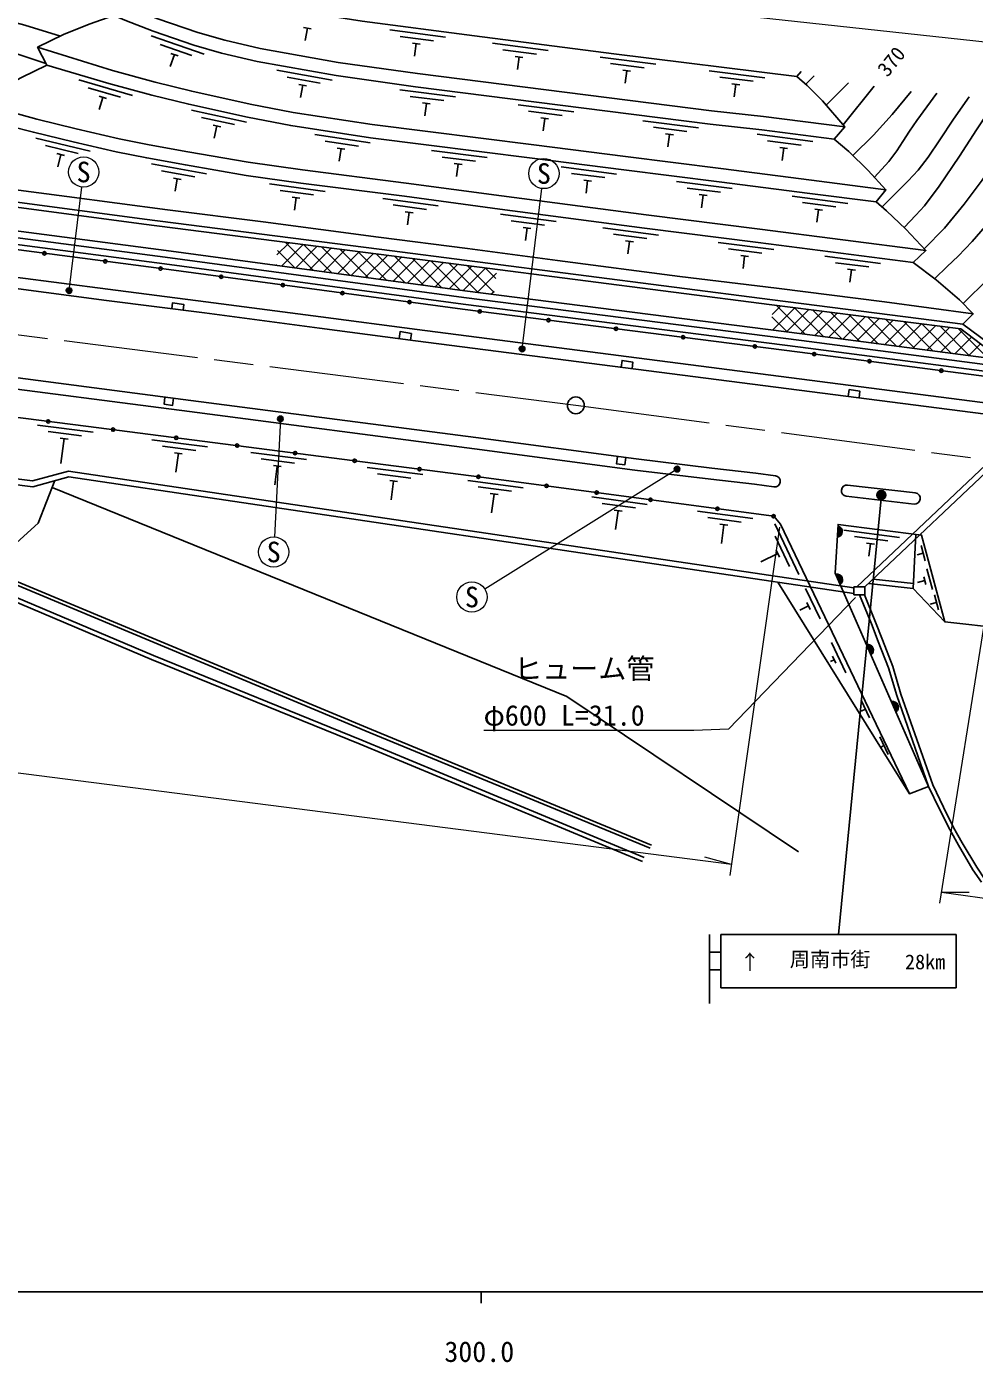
# Model space of a CAD drawing. Units: millimetres at full size, sheet at 1:1000; details may follow other scales. Extents: x 40000 to 680000, y 20000 to 380000.
# Drawn here: x 327478 to 411993, y 198715 to 317810 of the extents above; entities that cross this region are included whole.
import ezdxf
from ezdxf.enums import TextEntityAlignment as Align

# ---------------------------------------------------------------- set-up
doc = ezdxf.new("R2010")
doc.units = ezdxf.units.MM
doc.header["$LTSCALE"] = 1000
doc.linetypes.add('CHAIN', pattern=[18.5, 12, -1.5, 3.5, -1.5])
for name, color, linetype, lineweight in [('M-BGD', 7, 'Continuous', 25), ('M-BGD-HTXT', 7, 'Continuous', 13), ('M-BMK', 2, 'CHAIN', 13), ('M-BMK-SRVR', 3, 'Continuous', 25), ('M-STR-HTXT', 7, 'Continuous', 13), ('M-STR-STRC', 7, 'Continuous', 25), ('M-TTL-BAND', 7, 'Continuous', 25)]:
    doc.layers.add(name, color=color, linetype=linetype, lineweight=lineweight)
doc.styles.add('ＭＳ ゴシック', font='')
doc.styles.get('ＭＳ ゴシック').set_extended_font_data('MS Gothic')
pattern_1 = [(45, (-0, -0), (-707.1068, 707.1068), []), (135, (-0, -0), (-707.1068, -707.1068), [])]

msp = doc.modelspace()

# ---------------------------------------------------------------- hatches: boundary and pattern name
at = {"layer": 'M-BGD'}
h = msp.add_hatch(dxfattribs=at)
h.set_pattern_fill('USER', color=256, style=0, pattern_type=2)
h.set_pattern_definition(pattern_1)
h.paths.add_polyline_path([(358844, 297527), (349954, 298669), (349679, 296528), (366551, 294255), (369134, 293926), (369422, 296167)])
h = msp.add_hatch(dxfattribs=at)
h.set_pattern_fill('USER', color=256, style=0, pattern_type=2)
h.set_pattern_definition(pattern_1)
h.paths.add_polyline_path([(410782, 290858), (394082, 292998), (393799, 290791), (396654, 290428), (410079, 288668), (414426, 288105)])
for points in [[(399837, 273282, -0.82183), (399780, 272293)], [(400030, 268079, 0.82183), (399633, 268986)], [(402781, 261799, 0.82183), (402383, 262707)], [(404608, 257626, -0.82183), (405006, 256718)]]:
    msp.add_hatch(color=256, dxfattribs=at).paths.add_polyline_path(points)
at = {"layer": 'M-STR-STRC'}
for points in [[(331471, 294400, -0.41421), (331371, 294061, -0.41421), (331032, 294161, -1)], [(371880, 289196, -0.41421), (371780, 288857, -0.41421), (371441, 288957, -1)], [(350322, 282966, -0.41421), (350222, 282627, -0.41421), (349883, 282726, -1)], [(385700, 278479, -0.41421), (385600, 278140, -0.41421), (385261, 278240, -1)], [(403367, 275827, -1), (404042, 276256, -0.41421), (403919, 275704, -0.41421)]]:
    msp.add_hatch(color=256, dxfattribs=at).paths.add_polyline_path(points)

# ---------------------------------------------------------------- linework, layer by layer
at = {"layer": 'M-BGD'}
for p, q in [((343308, 315357), (338580, 316983)), ((352861, 317629), (352172, 317751)), ((352517, 317690), (352320, 316582)), ((364817, 316878), (359859, 317520)), ((363768, 316560), (360792, 316946)), ((342216, 315256), (339379, 316232)), ((362569, 316262), (361875, 316352)), ((362222, 316307), (362078, 315191)), ((373982, 315692), (369024, 316334)), ((372933, 315374), (369958, 315759)), ((340651, 315319), (340285, 314255)), ((340982, 315205), (340320, 315433)), ((371735, 315075), (371040, 315165)), ((371388, 315120), (371243, 314005)), ((383583, 314471), (378621, 315085)), ((382535, 314147), (379558, 314516)), ((354721, 313054), (349799, 313933)), ((353658, 312787), (350704, 313315)), ((381339, 313842), (380644, 313928)), ((380991, 313885), (380853, 312769)), ((393314, 313266), (388352, 313880)), ((392266, 312942), (389289, 313311)), ((396171, 313366), (396542, 313827)), ((397716, 313425), (396969, 312680)), ((336919, 311678), (332117, 313073)), ((335833, 311525), (332952, 312362)), ((352446, 312546), (351757, 312669)), ((352102, 312608), (351904, 311500)), ((365717, 311546), (360757, 312171)), ((391070, 312637), (390375, 312723)), ((390722, 312680), (390584, 311563)), ((400780, 312811), (398776, 310803)), ((403070, 312522), (400291, 309063)), ((334603, 311413), (333931, 311609)), ((334267, 311511), (333953, 310431)), ((364669, 311225), (361692, 311600)), ((363472, 310922), (362777, 311010)), ((363124, 310966), (362984, 309850)), ((376271, 310215), (371310, 310841)), ((347073, 309304), (342189, 310372)), ((346000, 309078), (343070, 309719)), ((375222, 309894), (372246, 310269)), ((374025, 309591), (373330, 309679)), ((344781, 308884), (344097, 309034)), ((344439, 308959), (344199, 307860)), ((373678, 309635), (373537, 308519)), ((387400, 308785), (382441, 309426)), ((386351, 308467), (383376, 308852)), ((333151, 306709), (328291, 307884)), ((358119, 307450), (353177, 308208)), ((357062, 307157), (354097, 307612)), ((385153, 308168), (384458, 308258)), ((384805, 308213), (384661, 307098)), ((397588, 307581), (392629, 308215)), ((396539, 307261), (393563, 307642)), ((332073, 306506), (329157, 307212)), ((330850, 306339), (330169, 306504)), ((330509, 306422), (330245, 305328)), ((355857, 306887), (355166, 306993)), ((355512, 306940), (355341, 305828)), ((368549, 306134), (363588, 306761)), ((367500, 305813), (364524, 306189)), ((395341, 306961), (394647, 307050)), ((394994, 307005), (394852, 305889)), ((343524, 304689), (338604, 305576)), ((342460, 304423), (339508, 304956)), ((366303, 305511), (365608, 305599)), ((365955, 305555), (365814, 304439)), ((380095, 304674), (375135, 305302)), ((341249, 304185), (340560, 304309)), ((340904, 304247), (340705, 303140)), ((354101, 303121), (349147, 303800)), ((379047, 304353), (376070, 304730)), ((377849, 304051), (377155, 304139)), ((377502, 304095), (377361, 302979)), ((390407, 303369), (385446, 303997)), ((353049, 302811), (350077, 303218)), ((351849, 302521), (351155, 302616)), ((351502, 302569), (351349, 301454)), ((389358, 303049), (386382, 303425)), ((388161, 302746), (387466, 302834)), ((387814, 302790), (387672, 301674)), ((400700, 302060), (395741, 302699)), ((364184, 301828), (359229, 302495)), ((363133, 301515), (360160, 301916)), ((361933, 301223), (361240, 301316)), ((399651, 301742), (396675, 302125)), ((398453, 301442), (397758, 301532)), ((398105, 301487), (397962, 300371)), ((361586, 301269), (361436, 300155)), ((374699, 300430), (369742, 301080)), ((373649, 300114), (370675, 300504)), ((372450, 299817), (371756, 299908)), ((372103, 299863), (371957, 298747)), ((383832, 299233), (378874, 299883)), ((382782, 298917), (379807, 299307)), ((381583, 298620), (380889, 298711)), ((381236, 298666), (381090, 297550)), ((394104, 297930), (389144, 298562)), ((393055, 297610), (390079, 297989)), ((391857, 297309), (391163, 297397)), ((391510, 297353), (391368, 296237)), ((403634, 296708), (398675, 297343)), ((402585, 296388), (399610, 296770)), ((401387, 296088), (400693, 296177)), ((401040, 296133), (400897, 295017)), ((424015, 289175), (401510, 267851)), ((424742, 289175), (402237, 267851)), ((333411, 281661), (328451, 282289)), ((332363, 281340), (329386, 281717)), ((331165, 281038), (330471, 281126)), ((330818, 281082), (330535, 278850)), ((343602, 280346), (338643, 280985)), ((342553, 280027), (339577, 280411)), ((341354, 279728), (340660, 279818)), ((341007, 279773), (340792, 278099)), ((352425, 279209), (347466, 279848)), ((351376, 278891), (348400, 279274)), ((350178, 278591), (349483, 278681)), ((349830, 278636), (349615, 276962)), ((362796, 277873), (357837, 278512)), ((361747, 277554), (358771, 277938)), ((360549, 277255), (359854, 277344)), ((360201, 277300), (359986, 275626)), ((371768, 276694), (366812, 277357)), ((370717, 276380), (367744, 276778)), ((400694, 276934), (406734, 276233)), ((369518, 276087), (368824, 276180)), ((369171, 276133), (368947, 274461)), ((382826, 275215), (377870, 275878)), ((381775, 274902), (378801, 275299)), ((400578, 275941), (406618, 275240)), ((380575, 274608), (379882, 274701)), ((380227, 274655), (380004, 272982)), ((392252, 273955), (387296, 274618)), ((391202, 273641), (388228, 274039)), ((390002, 273348), (389308, 273441)), ((389655, 273394), (389432, 271722)), ((396353, 268958), (394195, 273468)), ((399837, 273282), (399780, 272293)), ((405327, 272277), (400367, 272911)), ((395516, 269666), (394221, 272372)), ((404278, 271957), (401302, 272338)), ((403080, 271657), (402385, 271746)), ((402733, 271701), (402590, 270585)), ((407615, 270187), (407252, 271539)), ((394462, 270825), (392940, 270096)), ((394613, 270509), (394311, 271140)), ((407433, 270863), (406890, 270717)), ((408266, 267613), (407768, 269467)), ((406202, 249415), (394478, 268284)), ((399633, 268986), (400030, 268079)), ((406553, 267716), (402548, 268146)), ((406574, 268166), (402977, 268552)), ((407582, 268423), (406922, 268246)), ((407673, 268085), (407492, 268761)), ((398246, 265002), (396951, 267708)), ((408791, 265802), (408429, 267154)), ((397193, 266161), (396431, 265796)), ((397344, 265845), (397042, 266476)), ((408610, 266478), (408067, 266332)), ((409364, 264754), (415758, 264025)), ((400543, 260200), (399248, 262907)), ((402383, 262707), (402781, 261799)), ((399490, 261359), (399171, 261207)), ((399641, 261044), (399339, 261675)), ((402658, 256171), (401903, 257750)), ((404608, 257626), (405006, 256718)), ((402280, 256961), (401894, 256776)), ((404309, 252920), (403554, 254499)), ((403932, 253710), (403707, 253602))]:
    msp.add_line(p, q, dxfattribs=at)
for points in [[(285894, 325544), (287692, 324933), (289504, 324366), (291928, 323785), (293875, 323360), (296380, 322807), (298736, 322277), (301146, 321626), (302952, 321250), (305095, 320800), (307643, 320366), (309464, 319979), (311973, 319413), (315144, 318663), (317638, 317995), (320259, 317295), (322984, 316508), (326147, 315542), (329196, 314520)], [(300386, 324161), (302307, 323808), (304591, 323297), (307341, 322593), (310568, 321821), (314012, 321035), (316980, 320378), (319822, 319670), (322559, 319076), (325448, 318450), (327297, 317955), (330480, 316978)], [(305947, 303584), (317403, 304479), (318489, 305445), (319507, 306283), (320416, 307051), (321629, 307918), (322432, 308516), (323840, 309483), (323082, 311013), (325044, 312241), (327011, 313284), (329274, 314367), (328454, 315977), (330773, 317122), (333041, 318034), (335245, 318811), (334550, 320409), (337069, 321705)], [(400440, 308892), (393194, 309805), (388564, 310297), (379416, 311481), (362325, 313636), (355269, 314631), (348288, 315879), (345146, 316623), (342727, 317300), (339168, 318524), (336674, 319506), (334550, 320409)], [(396171, 313366), (379835, 315388), (367408, 316996), (357383, 318295), (352459, 319065), (350420, 319468), (348832, 319863)], [(399499, 307790), (393055, 308614), (388424, 309107), (379264, 310291), (362166, 312447), (355080, 313447), (348045, 314704), (344846, 315462), (342370, 316155), (338753, 317399), (336220, 318397), (335245, 318811)], [(328454, 315977), (335130, 313910), (338937, 312874), (342203, 312052), (347412, 310913), (351233, 310170), (358303, 309085), (363251, 308461), (372701, 307266), (380881, 306232), (389382, 305156), (397484, 304132), (404114, 303279)], [(329274, 314367), (334807, 312760), (338635, 311718), (341929, 310890), (347171, 309743), (351029, 308993), (358137, 307903), (363102, 307276), (372551, 306082), (380731, 305048), (389232, 303972), (397333, 302947), (403251, 302186)], [(410962, 291289), (411900, 292198), (410669, 293468), (408593, 295251), (406545, 296788), (407672, 297849), (405877, 299766), (404166, 301405), (403251, 302186), (404114, 303279), (402520, 305003), (400805, 306678), (399499, 307790), (400440, 308892), (398440, 311188), (397088, 312578), (396171, 313366)], [(406358, 312048), (404655, 309997), (402994, 308150), (401164, 306328)], [(323082, 311013), (328372, 309558), (331903, 308704), (335720, 307820), (338407, 307284), (341848, 306663), (347242, 305722), (352081, 305059), (361323, 303874), (369827, 302728), (382718, 301039), (392876, 299746), (407672, 297849)], [(408662, 311882), (406879, 309449), (406206, 308495), (405624, 307576), (405080, 306749), (404376, 305804), (403083, 304394)], [(411534, 311567), (410129, 309571), (408918, 307734), (407878, 306184), (406990, 305031), (406105, 304073), (403776, 301738)], [(414096, 311332), (413244, 310187), (412201, 308611), (410684, 306255), (408863, 303604), (407548, 301847), (406781, 301016), (405724, 299913)], [(417429, 310611), (415215, 307889), (413906, 305967), (412685, 304128), (411088, 301981), (409325, 299845), (407530, 298001)], [(421358, 310546), (418116, 306513), (416307, 304236), (415318, 302991), (413334, 300455), (411796, 298668), (410553, 297357), (409587, 296425), (408459, 295351)], [(323840, 309483), (328083, 308397), (331628, 307540), (335468, 306650), (338184, 306109), (341639, 305486), (347058, 304540), (351924, 303874), (361167, 302688), (369669, 301543), (382565, 299853), (392724, 298560), (406545, 296788)], [(425635, 309634), (422768, 306041), (420798, 303675), (417261, 299547), (415195, 297248), (413244, 295342), (410995, 293136)], [(305648, 302289), (309890, 302913), (320304, 302538), (337917, 300216), (358844, 297527), (393927, 293017), (410782, 290858), (414426, 288105), (410079, 288668), (396654, 290428), (366551, 294255), (340363, 297783), (329717, 299179), (310057, 301740), (296063, 303483), (281248, 305439), (273236, 306409), (267489, 307025), (262018, 307517), (257319, 307911), (252141, 308289)], [(415864, 287313), (410001, 288073), (396577, 289833), (366473, 293660), (340283, 297188), (329639, 298585), (309981, 301144), (295987, 302888), (281173, 304844), (273168, 305812), (267431, 306428), (261967, 306919), (257274, 307312)], [(461546, 280503), (453367, 281519), (443896, 282677), (433077, 284022), (409865, 287032), (396443, 288791), (366337, 292619), (340145, 296147), (329503, 297543), (309849, 300103), (295853, 301847), (281041, 303802), (273049, 304769), (267328, 305383), (261876, 305873), (257195, 306265)], [(257229, 306714), (261915, 306321), (267372, 305831), (273100, 305216), (281098, 304249), (295910, 302293), (309905, 300549), (329562, 297990), (340204, 296593), (366395, 293065), (396500, 289238), (409923, 287478), (416312, 286650), (422008, 290400)], [(317403, 304479), (321713, 303899), (331062, 302660), (340022, 301475), (348570, 300397), (358867, 299044), (366794, 298029), (374829, 296955), (385728, 295536), (394338, 294493), (403977, 293274), (411900, 292198)], [(261166, 303231), (265836, 302850), (270910, 302425), (275029, 302034), (280688, 301412), (286752, 300676), (293654, 299781), (302069, 298679), (310249, 297607), (318812, 296503), (326440, 295489), (334709, 294396), (343449, 293275), (353714, 291932), (362294, 290796), (416159, 283861)], [(414856, 288390), (410962, 291289), (393985, 293464), (358902, 297973), (337976, 300663), (320341, 302987), (309865, 303364), (305757, 302760)], [(261085, 302234), (265753, 301854), (270821, 301429), (274927, 301039), (280573, 300418), (286628, 299683), (293524, 298790), (301939, 297688), (310120, 296615), (318682, 295512), (326309, 294497), (334580, 293404), (343321, 292283), (353584, 290940), (362165, 289805), (416032, 282869)], [(251908, 294960), (262021, 294188), (268891, 293540), (274567, 292966), (278969, 292481), (284743, 291815), (295675, 290420), (305659, 289191), (322335, 287051), (342113, 284481), (367541, 281170), (381833, 279264), (388596, 278447), (392508, 278010), (394252, 277772)], [(251836, 293963), (261936, 293192), (268794, 292545), (274462, 291972), (278857, 291488), (284622, 290822), (295550, 289428), (305534, 288199), (322207, 286059), (341984, 283490), (367411, 280179), (381707, 278272), (388481, 277454), (392385, 277017), (394117, 276781)], [(340416, 292656), (340488, 293195), (341490, 293046), (341424, 292526)], [(383076, 244560), (358110, 254859), (323744, 269201), (318303, 271431), (310223, 274525), (301637, 277731), (294981, 280094), (287945, 282340), (285598, 283118), (280627, 284723), (275480, 286410), (271175, 287711), (263121, 290181), (258170, 290675), (251056, 291210), (243754, 291643), (238887, 291844), (230045, 292095), (228324, 292151)], [(409364, 264754), (407291, 272479), (399846, 273432), (399593, 269077), (407921, 250063), (406202, 249415), (394698, 273460), (394108, 274161), (367118, 277770), (332749, 282198), (308032, 285328), (293474, 287185), (283405, 288344), (271841, 289660), (262957, 290649)], [(262957, 290649), (271291, 288094), (275600, 286792), (280751, 285104), (285722, 283499), (289899, 282114), (327989, 277302), (331208, 278190), (401249, 267784)], [(360687, 290000), (360772, 290620), (361791, 290444), (361714, 289864)], [(382555, 243737), (357363, 254198), (338773, 261743), (323243, 268321), (312370, 272712), (296957, 278694), (293938, 279793), (291882, 280473), (289817, 281129), (287878, 281720), (286145, 282242), (284343, 282751), (281908, 283394), (279301, 284092), (275887, 284892), (271813, 285887), (266699, 286964), (256261, 287850), (248047, 288523), (241003, 289035), (234729, 289305), (228597, 289398)], [(380494, 287445), (380575, 288047), (381543, 287885), (381470, 287319)], [(339805, 284781), (339745, 284144), (340491, 284047), (340574, 284681)], [(400746, 284837), (400834, 285448), (401793, 285303), (401717, 284712)], [(383190, 244838), (358225, 255136), (323859, 269479), (318413, 271710), (310329, 274806), (301739, 278013), (292554, 281275), (328026, 276793), (331239, 277680), (401249, 267278)], [(382402, 243368), (357211, 253828), (338620, 261374), (323090, 267952), (312222, 272340), (296816, 278319), (295228, 278897)], [(380161, 279487), (380085, 278828), (380835, 278746), (380921, 279385)], [(329988, 277335), (328500, 273548), (323949, 269441)], [(329748, 276723), (375666, 258099), (396317, 244222)], [(409364, 264754), (406553, 267716), (406769, 272546)], [(401753, 267141), (402818, 264566), (403425, 262991), (404351, 260631), (405071, 258163), (407921, 250063), (408891, 248035), (409799, 246218), (410575, 244840), (411874, 242641), (412622, 241518)], [(402186, 267141), (403190, 264714), (403797, 263136), (404730, 260760), (405452, 258286), (408291, 250216), (409250, 248211), (410152, 246406), (410922, 245039), (412213, 242853), (412955, 241740)]]:
    msp.add_lwpolyline(points, dxfattribs=at)
msp.add_lwpolyline([(401249, 267141), (402237, 267141), (402237, 267851), (401249, 267851)], close=True, dxfattribs=at)
for centre in [(329057, 297602), (334488, 296889), (339413, 296243), (344832, 295516), (350332, 294775), (355639, 294060), (361625, 293254), (367886, 292422), (374013, 291643), (380037, 290877), (386019, 290117), (392427, 289302), (397720, 288624), (402637, 287979), (409052, 287139), (329397, 282617), (335176, 281880), (340821, 281152), (346236, 280455), (351412, 279788), (356728, 279103), (362520, 278356), (367761, 277678), (373836, 276866), (378312, 276267), (383126, 275624), (389076, 274828), (394096, 274157)]:
    msp.add_circle(centre, 150, dxfattribs=at)
for centre, radius, start, end in [((394185, 277276), 500, 262.22416, 82.22416), ((400636, 276438), 500, 83.38196, 263.38196), ((406676, 275737), 500, 263.38196, 83.38196), ((399711, 272793), 505, 277.84642, 75.50461), ((399742, 268493), 505, 304.82389, 102.48208), ((402492, 262214), 505, 304.82389, 102.48208), ((404718, 257133), 505, 304.82389, 102.48208)]:
    msp.add_arc(centre, radius, start, end, dxfattribs=at)
at = {"layer": 'M-BGD-HTXT'}
for p, q in [((331252, 294280), (332389, 303514)), ((371661, 289076), (373436, 303379)), ((350103, 282846), (349574, 272318)), ((385480, 278360), (368328, 267670))]:
    msp.add_line(p, q, dxfattribs=at)
for centre in [(332554, 304854), (373603, 304719), (349506, 270970), (367183, 266956)]:
    msp.add_circle(centre, 1350, dxfattribs=at)
at = {"layer": 'M-BMK'}
msp.add_lwpolyline([(255947, 298650), (264964, 297933), (275754, 296805), (376456, 284050), (477415, 270701)], dxfattribs=at)
at = {"layer": 'M-BMK-SRVR'}
msp.add_circle((376456, 284050), 750, dxfattribs=at)
at = {"layer": 'M-STR-HTXT'}
for p, q in [((263894, 332634), (419586, 315757)), ((394623, 273195), (390201, 242127)), ((401392, 266902), (390067, 255161)), ((408916, 239653), (413421, 267777)), ((390341, 243118), (245976, 261589)), ((386967, 255061), (368262, 255061)), ((390067, 255161), (386967, 255061)), ((390341, 243118), (387973, 243765)), ((409075, 240641), (411530, 240642)), ((409075, 240641), (469186, 232220))]:
    msp.add_line(p, q, dxfattribs=at)
at = {"layer": 'M-STR-STRC'}
for p, q in [((403705, 276041), (399890, 236864)), ((388390, 236864), (388390, 230720)), ((389390, 236864), (389390, 232114)), ((389390, 236864), (410390, 236864)), ((410390, 236864), (410390, 232114)), ((388390, 235281), (389390, 235281)), ((388390, 233697), (389390, 233697)), ((389390, 232114), (410390, 232114))]:
    msp.add_line(p, q, dxfattribs=at)
for centre, radius in [((331252, 294280), 250), ((371661, 289076), 250), ((350103, 282846), 250), ((385480, 278360), 250), ((403705, 276041), 400)]:
    msp.add_circle(centre, radius, dxfattribs=at)
at = {"layer": 'M-TTL-BAND'}
for p, q in [((40000, 205000), (579000, 205000)), ((368000, 205000), (368000, 204000))]:
    msp.add_line(p, q, dxfattribs=at)

# ---------------------------------------------------------------- texts
at = {"layer": 'M-BGD', "style": 'ＭＳ ゴシック'}
msp.add_text('370', height=1320, rotation=51.164, dxfattribs=at).set_placement((405409, 314050), align=Align.BOTTOM_CENTER)
at = {"layer": 'M-BGD-HTXT', "style": 'ＭＳ ゴシック'}
for p in [(332554, 304854), (373603, 304719), (349506, 270970), (367183, 266956)]:
    msp.add_text('S', height=1833, dxfattribs=at).set_placement(p, align=Align.MIDDLE_CENTER)
at = {"layer": 'M-STR-HTXT', "style": 'ＭＳ ゴシック'}
for s, p in [('ヒューム管', (383460, 260572)), ('φ600 L=31.0', (382595, 256405))]:
    msp.add_text(s, height=1833, dxfattribs=at).set_placement(p, align=Align.MIDDLE_RIGHT)
at = {"layer": 'M-STR-STRC', "style": 'ＭＳ ゴシック'}
for s, p in [('↑', (391077, 233364)), ('28km', (405811, 233364))]:
    msp.add_text(s, height=1320, dxfattribs=at).set_placement(p, align=Align.BOTTOM_LEFT)
msp.add_text('周南市街', height=1320, dxfattribs=at).set_placement((399137, 233589), align=Align.BOTTOM_CENTER)
at = {"layer": 'M-TTL-BAND', "style": 'ＭＳ ゴシック'}
msp.add_text('300.0', height=1833, dxfattribs=at).set_placement((367844, 198195), align=Align.BOTTOM_CENTER)

doc.saveas('drawing.dxf')
